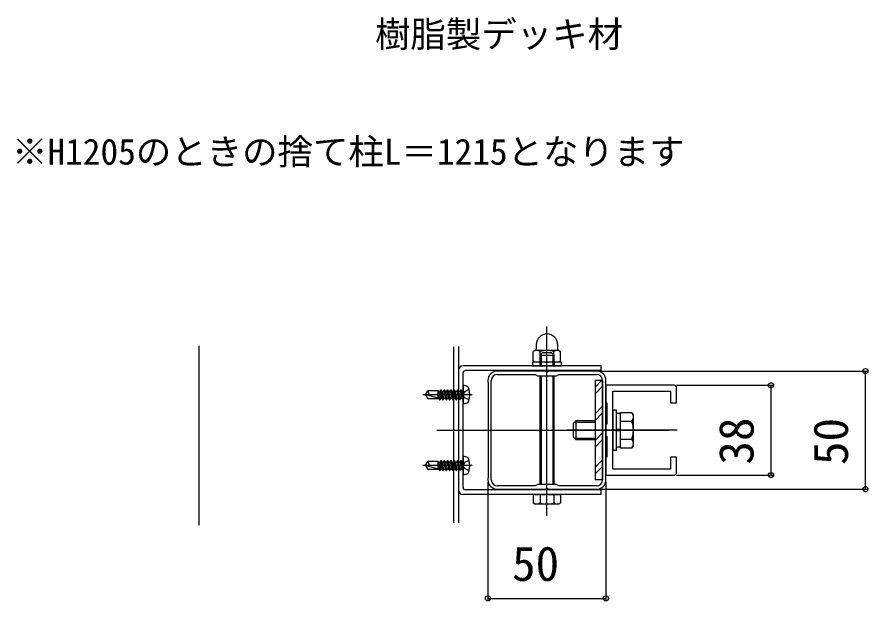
# Model space of a CAD drawing. Units: millimetres, scale not verified. Extents: x -875 to 875, y -1303 to 1295.
# Drawn here: x -521.9 to -161.5, y -216.8 to 30.5 of the extents above; entities that cross this region are included whole.
import ezdxf
from ezdxf.enums import TextEntityAlignment as Align

# ---------------------------------------------------------------- set-up
doc = ezdxf.new("R2010")
doc.units = ezdxf.units.MM
doc.header["$LTSCALE"] = 8
for name, color, linetype in [('0-1_USER1', 3, 'Continuous'), ('0-2_YKK_11', 7, 'Continuous'), ('0-3_YKK_11E', 7, 'Continuous'), ('0-4_YKK_12', 2, 'Continuous'), ('0-5_YKK_13', 4, 'Continuous'), ('0-6_YKK_D', 6, 'Continuous')]:
    doc.layers.add(name, color=color, linetype=linetype)
doc.styles.add('ＭＳ ゴシック', font='')
doc.styles.get('ＭＳ ゴシック').set_extended_font_data('MS Gothic')

msp = doc.modelspace()

# ---------------------------------------------------------------- linework, layer by layer
at = {"layer": '0-2_YKK_11'}
for points in [[(-243.6, -125.45), (-272.6, -125.45), (-272.6, -132.95), (-272.1, -132.95), (-272.1, -141.95), (-272.6, -141.95), (-272.6, -146.95), (-272.1, -146.95), (-272.1, -155.95), (-272.6, -155.95), (-272.6, -163.45), (-243.6, -163.45)], [(-269.6, -160.95), (-269.6, -127.95), (-245.1, -127.95), (-245.1, -132.95), (-242.6, -132.95), (-242.6, -126.45)], [(-242.6, -162.45), (-242.6, -155.95), (-245.1, -155.95), (-245.1, -160.95), (-269.6, -160.95)]]:
    msp.add_lwpolyline(points, dxfattribs=at)
for centre, start, end in [((-243.6, -126.45), 0, 90), ((-243.6, -162.45), 270, 0)]:
    msp.add_arc(centre, 1, start, end, dxfattribs=at)
at = {"layer": '0-3_YKK_11E'}
for points in [[(-276.5, -119.45), (-296.758, -119.45), (-297.036, -119.638), (-297.5, -119.95), (-297.963, -119.638), (-298.241, -119.45), (-318.5, -119.45)], [(-318.5, -120.85), (-302.539, -120.85), (-301.5, -121.45), (-297.5, -121.45), (-293.5, -121.45), (-292.461, -120.85), (-276.5, -120.85)], [(-322.5, -123.45), (-322.5, -124.15), (-322.45, -124.316), (-322.4, -124.482), (-322.4, -144.45), (-322.4, -164.418), (-322.45, -164.584), (-322.5, -164.75), (-322.5, -165.45)], [(-321.1, -165.45), (-321.1, -144.45), (-321.1, -123.45)], [(-273.9, -123.45), (-273.9, -144.45), (-273.9, -165.45)], [(-272.5, -165.45), (-272.5, -164.75), (-272.55, -164.584), (-272.6, -164.418), (-272.6, -144.45), (-272.6, -124.482), (-272.55, -124.316), (-272.5, -124.15), (-272.5, -123.45)], [(-276.5, -168.05), (-292.461, -168.05), (-293.5, -167.45), (-297.5, -167.45), (-301.5, -167.45), (-302.539, -168.05), (-318.5, -168.05)], [(-318.5, -169.45), (-298.241, -169.45), (-297.963, -169.263), (-297.5, -168.95), (-297.036, -169.263), (-296.758, -169.45), (-276.5, -169.45)]]:
    msp.add_lwpolyline(points, dxfattribs=at)
for centre, radius, start, end in [((-318.5, -123.45), 4, 90.00001, 179.99999), ((-318.5, -123.45), 2.6, 90.00001, 179.99999), ((-276.5, -123.45), 4, 0.00001, 89.99999), ((-276.5, -123.45), 2.6, 0.00001, 89.99999), ((-318.5, -165.45), 4, 180.00001, 269.99999), ((-318.5, -165.45), 2.6, 180.00001, 269.99999), ((-276.5, -165.45), 4, 270.00001, 359.99999), ((-276.5, -165.45), 2.6, 270.00001, 359.99999)]:
    msp.add_arc(centre, radius, start, end, dxfattribs=at)
at = {"layer": '0-4_YKK_12'}
for p, q in [((-445, -108.818), (-445, -184.647)), ((-337, -183.699), (-337, -109.233)), ((-335, -109.085), (-335, -183.702)), ((-317.689, -144.45), (-245.871, -144.45))]:
    msp.add_line(p, q, dxfattribs=at)
at = {"layer": '0-5_YKK_13'}
for p, q in [((-297.5, -180.7), (-297.5, -100.555)), ((-302.5, -110.7), (-303.273, -111.147)), ((-303.273, -115.253), (-303.273, -111.147)), ((-292.5, -110.7), (-302.5, -110.7)), ((-302, -108.2), (-302, -110.2)), ((-300.5, -112.7), (-299.5, -111.7)), ((-300.387, -115.253), (-300.387, -111.147)), ((-295.5, -111.7), (-299.5, -111.7)), ((-294.5, -112.7), (-295.5, -111.7)), ((-294.613, -115.253), (-294.613, -111.147)), ((-293, -108.2), (-293, -110.2)), ((-292.5, -110.7), (-291.726, -111.147)), ((-291.726, -115.253), (-291.726, -111.147)), ((-302.5, -115.7), (-303.273, -115.253)), ((-300.5, -112.7), (-300.5, -117.2)), ((-300.5, -112.7), (-294.5, -112.7)), ((-299.96, -112.16), (-299.96, -117.2)), ((-295.04, -112.16), (-295.04, -117.2)), ((-294.5, -117.2), (-294.5, -112.7)), ((-292.5, -115.7), (-291.726, -115.253)), ((-274.5, -117.2), (-333, -117.2)), ((-292.5, -115.7), (-302.5, -115.7)), ((-300.55, -115.7), (-300.55, -117.2)), ((-294.45, -115.7), (-294.45, -117.2)), ((-274.5, -119.2), (-274.5, -117.2)), ((-335, -119.2), (-335, -169.7)), ((-333, -168.7), (-333, -120.2)), ((-274.5, -119.2), (-332, -119.2)), ((-300.5, -121.45), (-300.5, -167.45)), ((-299.96, -121.45), (-299.96, -167.45)), ((-295.04, -121.45), (-295.04, -167.45)), ((-294.5, -167.45), (-294.5, -121.45)), ((-331.521, -125.846), (-333, -125.45)), ((-333, -125.45), (-333, -133.45)), ((-277.1, -126.224), (-274.326, -123.45)), ((-277.1, -129.052), (-273.9, -125.852)), ((-329.2, -129.45), (-350, -129.45)), ((-349, -129.45), (-347.938, -127.75)), ((-349, -129.45), (-347.938, -131.15)), ((-348.773, -129.354), (-343.5, -130.767)), ((-343.5, -127.75), (-347.938, -127.75)), ((-343.5, -131.15), (-343.5, -127.75)), ((-343.3, -127.975), (-343.5, -127.75)), ((-342.87, -131.55), (-343.5, -128.205)), ((-342.97, -131.55), (-343.5, -128.736)), ((-343.3, -127.975), (-342.722, -127.975)), ((-342.51, -130.925), (-343.3, -127.975)), ((-342.722, -127.975), (-341.931, -130.925)), ((-341.57, -131.55), (-342.361, -127.35)), ((-341.47, -131.55), (-342.261, -127.35)), ((-341.9, -127.975), (-342.261, -127.35)), ((-341.11, -130.925), (-341.9, -127.975)), ((-341.9, -127.975), (-341.322, -127.975)), ((-341.322, -127.975), (-340.531, -130.925)), ((-340.17, -131.55), (-340.961, -127.35)), ((-340.07, -131.55), (-340.861, -127.35)), ((-340.5, -127.975), (-340.861, -127.35)), ((-339.71, -130.925), (-340.5, -127.975)), ((-340.5, -127.975), (-339.922, -127.975)), ((-339.922, -127.975), (-339.561, -127.35)), ((-339.922, -127.975), (-339.131, -130.925)), ((-338.77, -131.55), (-339.561, -127.35)), ((-339.561, -127.35), (-339.461, -127.35)), ((-338.67, -131.55), (-339.461, -127.35)), ((-339.1, -127.975), (-339.461, -127.35)), ((-338.31, -130.925), (-339.1, -127.975)), ((-339.1, -127.975), (-338.522, -127.975)), ((-338.522, -127.975), (-338.161, -127.35)), ((-338.522, -127.975), (-337.731, -130.925)), ((-337.37, -131.55), (-338.161, -127.35)), ((-338.161, -127.35), (-338.061, -127.35)), ((-337.27, -131.55), (-338.061, -127.35)), ((-337.7, -127.975), (-338.061, -127.35)), ((-336.91, -130.925), (-337.7, -127.975)), ((-337.7, -127.975), (-337.122, -127.975)), ((-337.122, -127.975), (-336.761, -127.35)), ((-337.122, -127.975), (-336.331, -130.925)), ((-336.761, -127.35), (-336.661, -127.35)), ((-335.97, -131.55), (-336.761, -127.35)), ((-336.3, -127.975), (-336.661, -127.35)), ((-335.87, -131.55), (-336.661, -127.35)), ((-336.3, -127.975), (-335.722, -127.975)), ((-335.51, -130.925), (-336.3, -127.975)), ((-335.722, -127.975), (-335.361, -127.35)), ((-335.722, -127.975), (-334.931, -130.925)), ((-335.361, -127.35), (-335.261, -127.35)), ((-334.57, -131.55), (-335.361, -127.35)), ((-334.9, -127.975), (-335.261, -127.35)), ((-334.47, -131.55), (-335.261, -127.35)), ((-334.9, -127.975), (-334.322, -127.975)), ((-334.11, -130.925), (-334.9, -127.975)), ((-334.322, -127.975), (-333.961, -127.35)), ((-334.322, -127.975), (-333.531, -130.925)), ((-333.961, -127.35), (-333.861, -127.35)), ((-333.5, -129.799), (-333.961, -127.35)), ((-333.5, -127.975), (-333.861, -127.35)), ((-333.5, -129.267), (-333.861, -127.35)), ((-333.4, -127.75), (-333.5, -127.75)), ((-333.5, -131.15), (-333.5, -127.75)), ((-332.364, -128.192), (-333.033, -129.45)), ((-330.433, -127.25), (-332.364, -128.192)), ((-343.5, -131.15), (-347.938, -131.15)), ((-343.5, -130.295), (-343.331, -130.925)), ((-343.5, -130.925), (-343.331, -130.925)), ((-343.331, -130.925), (-342.97, -131.55)), ((-342.97, -131.55), (-342.87, -131.55)), ((-342.51, -130.925), (-342.87, -131.55)), ((-342.51, -130.925), (-341.931, -130.925)), ((-341.931, -130.925), (-341.57, -131.55)), ((-341.57, -131.55), (-341.47, -131.55)), ((-341.11, -130.925), (-341.47, -131.55)), ((-341.11, -130.925), (-339.131, -130.925)), ((-340.531, -130.925), (-340.17, -131.55)), ((-340.17, -131.55), (-340.07, -131.55)), ((-339.71, -130.925), (-340.07, -131.55)), ((-338.31, -130.925), (-338.67, -131.55)), ((-338.31, -130.925), (-337.731, -130.925)), ((-337.731, -130.925), (-337.37, -131.55)), ((-337.37, -131.55), (-337.27, -131.55)), ((-336.91, -130.925), (-337.27, -131.55)), ((-336.91, -130.925), (-336.331, -130.925)), ((-335.51, -130.925), (-335.87, -131.55)), ((-335.51, -130.925), (-334.931, -130.925)), ((-334.11, -130.925), (-334.47, -131.55)), ((-334.11, -130.925), (-333.5, -130.925)), ((-333.4, -131.15), (-333.5, -131.15)), ((-331.521, -133.054), (-333, -133.45)), ((-277.1, -137.537), (-273.9, -134.337)), ((-266.4, -136.944), (-261.48, -136.944)), ((-266.4, -151.956), (-266.4, -136.944)), ((-260.9, -137.95), (-261.48, -136.944)), ((-286.4, -141.65), (-285.2, -140.45)), ((-285.2, -140.45), (-285.2, -148.45)), ((-277.1, -140.45), (-285.2, -140.45)), ((-277.1, -140.366), (-273.9, -137.166)), ((-266.4, -137.4), (-268, -137.4)), ((-266.4, -148.45), (-266.4, -140.45)), ((-260.9, -150.95), (-260.9, -137.95)), ((-286.4, -141.65), (-286.4, -147.25)), ((-285.848, -141.098), (-277.1, -141.098)), ((-266.4, -140.697), (-261.48, -140.697)), ((-344.144, -144.45), (-265.69, -144.45)), ((-258.4, -144.45), (-288.9, -144.45)), ((-287.393, -144.45), (-268.314, -144.45)), ((-286.4, -147.25), (-285.2, -148.45)), ((-277.1, -148.851), (-273.9, -145.651)), ((-242.3, -144.45), (-272.8, -144.45)), ((-266.4, -144.2), (-268, -144.2)), ((-266.4, -144.7), (-268, -144.7)), ((-285.848, -147.802), (-277.1, -147.802)), ((-285.2, -148.45), (-277.1, -148.45)), ((-277.1, -151.679), (-273.9, -148.479)), ((-266.4, -148.203), (-261.48, -148.203)), ((-260.9, -150.95), (-261.48, -151.956)), ((-268, -151.5), (-266.4, -151.5)), ((-266.4, -151.956), (-261.48, -151.956)), ((-349, -159.45), (-347.938, -157.75)), ((-343.5, -157.75), (-347.938, -157.75)), ((-343.5, -161.15), (-343.5, -157.75)), ((-343.3, -157.975), (-343.5, -157.75)), ((-342.87, -161.55), (-343.5, -158.205)), ((-343.3, -157.975), (-342.722, -157.975)), ((-342.51, -160.925), (-343.3, -157.975)), ((-342.722, -157.975), (-341.931, -160.925)), ((-341.57, -161.55), (-342.361, -157.35)), ((-341.47, -161.55), (-342.261, -157.35)), ((-341.9, -157.975), (-342.261, -157.35)), ((-341.11, -160.925), (-341.9, -157.975)), ((-341.9, -157.975), (-341.322, -157.975)), ((-341.322, -157.975), (-340.531, -160.925)), ((-340.17, -161.55), (-340.961, -157.35)), ((-340.07, -161.55), (-340.861, -157.35)), ((-340.5, -157.975), (-340.861, -157.35)), ((-339.71, -160.925), (-340.5, -157.975)), ((-340.5, -157.975), (-339.922, -157.975)), ((-339.922, -157.975), (-339.561, -157.35)), ((-339.922, -157.975), (-339.131, -160.925)), ((-338.77, -161.55), (-339.561, -157.35)), ((-339.561, -157.35), (-339.461, -157.35)), ((-338.67, -161.55), (-339.461, -157.35)), ((-339.1, -157.975), (-339.461, -157.35)), ((-338.31, -160.925), (-339.1, -157.975)), ((-339.1, -157.975), (-338.522, -157.975)), ((-338.522, -157.975), (-338.161, -157.35)), ((-338.522, -157.975), (-337.731, -160.925)), ((-337.37, -161.55), (-338.161, -157.35)), ((-338.161, -157.35), (-338.061, -157.35)), ((-337.27, -161.55), (-338.061, -157.35)), ((-337.7, -157.975), (-338.061, -157.35)), ((-336.91, -160.925), (-337.7, -157.975)), ((-337.7, -157.975), (-337.122, -157.975)), ((-337.122, -157.975), (-336.761, -157.35)), ((-337.122, -157.975), (-336.331, -160.925)), ((-336.761, -157.35), (-336.661, -157.35)), ((-335.97, -161.55), (-336.761, -157.35)), ((-336.3, -157.975), (-336.661, -157.35)), ((-335.87, -161.55), (-336.661, -157.35)), ((-336.3, -157.975), (-335.722, -157.975)), ((-335.51, -160.925), (-336.3, -157.975)), ((-335.722, -157.975), (-335.361, -157.35)), ((-335.722, -157.975), (-334.931, -160.925)), ((-335.361, -157.35), (-335.261, -157.35)), ((-334.57, -161.55), (-335.361, -157.35)), ((-334.9, -157.975), (-335.261, -157.35)), ((-334.47, -161.55), (-335.261, -157.35)), ((-334.9, -157.975), (-334.322, -157.975)), ((-334.11, -160.925), (-334.9, -157.975)), ((-334.322, -157.975), (-333.961, -157.35)), ((-334.322, -157.975), (-333.531, -160.925)), ((-333.961, -157.35), (-333.861, -157.35)), ((-333.5, -159.799), (-333.961, -157.35)), ((-333.5, -157.975), (-333.861, -157.35)), ((-333.5, -159.267), (-333.861, -157.35)), ((-333.4, -157.75), (-333.5, -157.75)), ((-333.5, -161.15), (-333.5, -157.75)), ((-332.364, -158.192), (-333.033, -159.45)), ((-331.521, -155.846), (-333, -155.45)), ((-333, -155.45), (-333, -163.45)), ((-330.433, -157.25), (-332.364, -158.192)), ((-277.1, -160.165), (-273.9, -156.965)), ((-329.2, -159.45), (-350, -159.45)), ((-349, -159.45), (-347.938, -161.15)), ((-348.773, -159.354), (-343.5, -160.767)), ((-343.5, -161.15), (-347.938, -161.15)), ((-342.97, -161.55), (-343.5, -158.736)), ((-343.5, -160.295), (-343.331, -160.925)), ((-343.5, -160.925), (-343.331, -160.925)), ((-343.331, -160.925), (-342.97, -161.55)), ((-342.97, -161.55), (-342.87, -161.55)), ((-342.51, -160.925), (-342.87, -161.55)), ((-342.51, -160.925), (-341.931, -160.925)), ((-341.931, -160.925), (-341.57, -161.55)), ((-341.57, -161.55), (-341.47, -161.55)), ((-341.11, -160.925), (-341.47, -161.55)), ((-341.11, -160.925), (-339.131, -160.925)), ((-340.531, -160.925), (-340.17, -161.55)), ((-340.17, -161.55), (-340.07, -161.55)), ((-339.71, -160.925), (-340.07, -161.55)), ((-338.31, -160.925), (-338.67, -161.55)), ((-338.31, -160.925), (-337.731, -160.925)), ((-337.731, -160.925), (-337.37, -161.55)), ((-337.37, -161.55), (-337.27, -161.55)), ((-336.91, -160.925), (-337.27, -161.55)), ((-336.91, -160.925), (-336.331, -160.925)), ((-335.51, -160.925), (-335.87, -161.55)), ((-335.51, -160.925), (-334.931, -160.925)), ((-334.11, -160.925), (-334.47, -161.55)), ((-334.11, -160.925), (-333.5, -160.925)), ((-333.4, -161.15), (-333.5, -161.15)), ((-277.1, -162.993), (-273.9, -159.793)), ((-331.521, -163.054), (-333, -163.45)), ((-273.9, -165.45), (-277.1, -165.45)), ((-274.5, -171.7), (-333, -171.7)), ((-274.5, -169.7), (-332, -169.7)), ((-303.273, -171.7), (-303.273, -175.253)), ((-303.273, -171.7), (-291.726, -171.7)), ((-300.5, -169.45), (-300.5, -169.7)), ((-300.387, -171.7), (-300.387, -175.253)), ((-299.96, -169.45), (-299.96, -169.7)), ((-295.04, -169.45), (-295.04, -169.7)), ((-294.613, -171.7), (-294.613, -175.253)), ((-294.5, -169.7), (-294.5, -169.45)), ((-291.726, -171.7), (-291.726, -175.253)), ((-274.5, -171.7), (-274.5, -169.7)), ((-302.5, -175.7), (-303.273, -175.253)), ((-302.5, -175.7), (-292.5, -175.7)), ((-292.5, -175.7), (-291.726, -175.253))]:
    msp.add_line(p, q, dxfattribs=at)
for points in [[(-303.6, -117.2), (-291.4, -117.2), (-291.4, -115.7), (-303.6, -115.7)], [(-269.6, -135.95), (-269.6, -152.95), (-268, -152.95), (-268, -135.95)]]:
    msp.add_lwpolyline(points, close=True, dxfattribs=at)
for points in [[(-273.9, -165.45), (-273.9, -123.45), (-277.1, -123.45), (-277.1, -165.45)], [(-342.722, -127.975), (-342.361, -127.35), (-342.261, -127.35)], [(-341.322, -127.975), (-340.961, -127.35), (-340.861, -127.35)], [(-330.433, -131.65), (-332.364, -130.708), (-333.033, -129.45)], [(-339.131, -130.925), (-338.77, -131.55), (-338.67, -131.55)], [(-336.331, -130.925), (-335.97, -131.55), (-335.87, -131.55)], [(-334.931, -130.925), (-334.57, -131.55), (-334.47, -131.55)], [(-342.722, -157.975), (-342.361, -157.35), (-342.261, -157.35)], [(-341.322, -157.975), (-340.961, -157.35), (-340.861, -157.35)], [(-339.131, -160.925), (-338.77, -161.55), (-338.67, -161.55)], [(-336.331, -160.925), (-335.97, -161.55), (-335.87, -161.55)], [(-334.931, -160.925), (-334.57, -161.55), (-334.47, -161.55)], [(-330.433, -161.65), (-332.364, -160.708), (-333.033, -159.45)]]:
    msp.add_lwpolyline(points, dxfattribs=at)
for centre, radius, start, end in [((-297.5, -108.2), 4.5, 0, 180), ((-301.83, -113.256), 2.556, 55.61575, 124.38425), ((-302.5, -110.2), 0.5, 270, 0), ((-297.5, -120.253), 9.553, 72.41205, 107.58795), ((-293.17, -113.256), 2.556, 55.61575, 124.38425), ((-292.5, -110.2), 0.5, 180, 270), ((-301.83, -113.144), 2.556, 235.61575, 304.38425), ((-297.5, -106.147), 9.553, 252.41205, 287.58795), ((-293.17, -113.144), 2.556, 235.61575, 304.38425), ((-333, -119.2), 2, 90, 180), ((-332, -120.2), 1, 90, 180), ((-331.883, -127.199), 1.4, 14.32332, 75), ((-348.825, -129.547), 0.2, 75, 148), ((-349.907, -129.29), 2.5, 350.31336, 38.01351), ((-333.4, -127.35), 0.4, 270, 0), ((-340.7, -129.45), 10.5, 345.67668, 14.32332), ((-333.4, -131.55), 0.4, 0, 90), ((-331.883, -131.701), 1.4, 285, 345.67668), ((-264.222, -138.821), 3.323, 325.61575, 34.38425), ((-273.319, -144.45), 12.419, 342.41205, 17.58795), ((-264.222, -150.079), 3.323, 325.61575, 34.38425), ((-349.907, -159.29), 2.5, 350.31336, 38.01351), ((-333.4, -157.35), 0.4, 270, 0), ((-331.883, -157.199), 1.4, 14.32332, 75), ((-340.7, -159.45), 10.5, 345.67668, 14.32332), ((-348.825, -159.547), 0.2, 75, 148), ((-333.4, -161.55), 0.4, 0, 90), ((-331.883, -161.701), 1.4, 285, 345.67668), ((-332, -168.7), 1, 180, 270), ((-333, -169.7), 2, 180, 270), ((-301.83, -173.144), 2.556, 235.61575, 304.38425), ((-297.5, -166.147), 9.553, 252.41205, 287.58795), ((-293.17, -173.144), 2.556, 235.61575, 304.38425)]:
    msp.add_arc(centre, radius, start, end, dxfattribs=at)
at = {"layer": '0-6_YKK_D'}
for p, q in [((-275.5, -119.45), (-161.6, -119.45)), ((-162.6, -169.45), (-162.6, -119.45)), ((-242.6, -125.45), (-201.6, -125.45)), ((-202.6, -163.45), (-202.6, -125.45)), ((-242.6, -163.45), (-201.6, -163.45)), ((-322.5, -166.45), (-322.5, -216.7)), ((-272.5, -166.45), (-272.5, -216.7)), ((-275.5, -169.45), (-161.6, -169.45)), ((-322.5, -215.7), (-272.5, -215.7))]:
    msp.add_line(p, q, dxfattribs=at)
for centre in [(-162.6, -119.45), (-202.6, -125.45), (-202.6, -163.45), (-162.6, -169.45), (-322.5, -215.7), (-272.5, -215.7)]:
    msp.add_circle(centre, 1.075, dxfattribs=at)

# ---------------------------------------------------------------- texts
at = {"layer": '0-1_USER1', "style": 'ＭＳ ゴシック'}
for s, p in [('樹脂製デッキ材', (-370.315, 14.374)), ('※H1205のときの捨て柱L＝1215となります', (-524.045, -35.342))]:
    msp.add_text(s, height=11, dxfattribs=at).set_placement(p, align=Align.BOTTOM_LEFT)
at = {"layer": '0-6_YKK_D', "style": 'ＭＳ ゴシック'}
for s, p in [('38', (-205.6, -159.052)), ('50', (-165.6, -159.223))]:
    msp.add_text(s, height=14.66, rotation=90, dxfattribs=at).set_placement(p, align=Align.BOTTOM_LEFT)
msp.add_text('50', height=14.66, dxfattribs=at).set_placement((-312.272, -212.7), align=Align.BOTTOM_LEFT)

doc.saveas('drawing.dxf')
